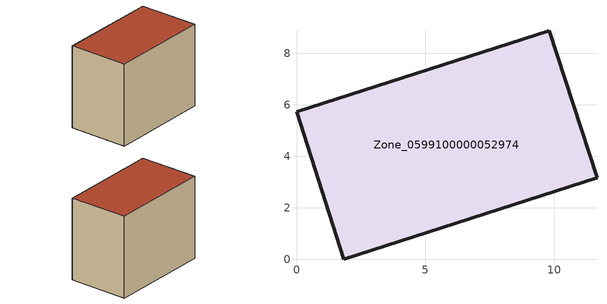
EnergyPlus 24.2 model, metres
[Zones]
Zone_0599100000052974
 floor ground (C_G): 11.66,3.16 1.83,0 0,5.72 9.82,8.87 z3.91
 wall outside (C_F): 1.83,0 11.66,3.16 9.82,8.87 0,5.72 1.83,0 z3.91:12.19
 roof outside (C_R): 9.82,8.87 0,5.72 1.83,0 11.66,3.16 z12.19
[BUILDING]
Pand.0599100000052974: North Axis=0; Terrain=City; Loads Convergence Tolerance Value=0.04; Temperature Convergence Tolerance Value=0.4; Solar Distribution=FullExterior; Maximum Number of Warmup Days=25; Minimum Number of Warmup Days=1
[Site:Location]
Rotterdam.The.Hague.AP_ZH_NLD Design_Conditions: Latitude=51.96; Longitude=4.45; Time Zone=1; Elevation=-4.5
[SITE:GROUNDTEMPERATURE:BUILDINGSURFACE]
18, 18, 18, 18, 18, 18, 18, 18, 18, 18, 18, 18
[MATERIAL] Thermal Absorptance=0.9; Solar Absorptance=0.7; Visible Absorptance=0.7
Name | Roughness | Thickness | Conductivity | Density | Specific Heat
G.TI.1965-1974 | MediumSmooth | 0.15 | 0.882353 | 540 | 1210
F.TI.1965-1974 | Rough | 0.3 | 0.697674 | 1920 | 840
R.TI.1965-1974 | MediumRough | 0.2 | 0.232558 | 1500 | 1000
[CONSTRUCTION]
C_G: G.TI.1965-1974
C_F: F.TI.1965-1974
C_R: R.TI.1965-1974
[ZONE]
Zone_0599100000052974: Type=1; Multiplier=1; Ceiling Height=Autocalculate; Volume=Autocalculate; Floor Area=autocalculate; Part of Total Floor Area=Yes
[ZONEINFILTRATION:DESIGNFLOWRATE]
Infil_Zone_0599100000052974: Zone or ZoneList or Space or SpaceList=Zone_0599100000052974; Schedule=AlwaysOn; Design Flow Rate Calculation Method=Flow/Area; Flow Rate per Floor Area=0.003; Constant Term Coefficient=1; Temperature Term Coefficient=0; Velocity Term Coefficient=0; Velocity Squared Term Coefficient=0
[HVACTEMPLATE:ZONE:IDEALLOADSAIRSYSTEM]
Zone_0599100000052974: Maximum Heating Supply Air Temperature=50; Minimum Cooling Supply Air Temperature=13; Maximum Heating Supply Air Humidity Ratio=0.0156; Minimum Cooling Supply Air Humidity Ratio=0.0077; Heating Limit=NoLimit; Cooling Limit=NoLimit; Dehumidification Control Type=ConstantSensibleHeatRatio; Cooling Sensible Heat Ratio=0.7; Dehumidification Setpoint=60; Humidification Control Type=None; Humidification Setpoint=30; Outdoor Air Method=None; Outdoor Air Flow Rate per Person=0.00944; Outdoor Air Flow Rate per Zone Floor Area=0; Outdoor Air Flow Rate per Zone=0; Demand Controlled Ventilation Type=None; Outdoor Air Economizer Type=NoEconomizer; Heat Recovery Type=None; Sensible Heat Recovery Effectiveness=0.7; Latent Heat Recovery Effectiveness=0.65
[ZONECONTROL:THERMOSTAT]
ThermostatControl_Zone_0599100000052974: Zone or ZoneList=Zone_0599100000052974; Control Type Schedule=DualSetpointControlType; Control 1=Thermostat_Zone_0599100000052974; Temperature Difference Between Cutout And Setpoint=0
[THERMOSTATSETPOINT:DUALSETPOINT]
Thermostat_Zone_0599100000052974: Heating Setpoint Temperature Schedule=HeatingSetpoint_Zone_0599100000052974; Cooling Setpoint Temperature Schedule=CoolingSetpoint_Zone_0599100000052974
[SCHEDULE:COMPACT]
HeatingSetpoint_Zone_0599100000052974: Through: 12/31, For: AllDays, Until: 24:00, 21
CoolingSetpoint_Zone_0599100000052974: Through: 12/31, For: AllDays, Until: 24:00, 24
DualSetpointControlType: Through: 12/31, For: AllDays, Until: 24:00, 4
AlwaysOn: Through: 12/31, For: AllDays, Until: 24:00, 1
